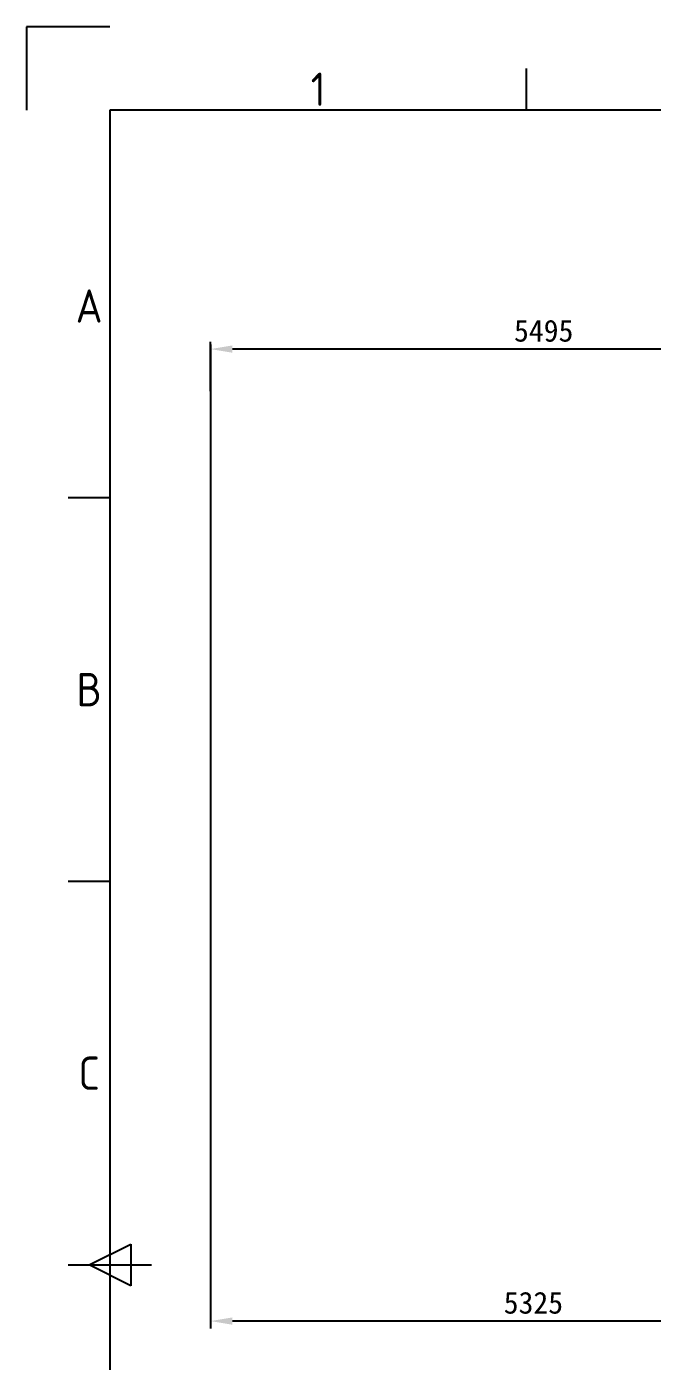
# Model space of a CAD drawing. Extents: x -48968009 to 2588125, y -43922717 to 2.
# Drawn here: x 2522295 to 2527456, y -626946 to -615950 of the extents above; entities that cross this region are included whole.
import ezdxf
from ezdxf.enums import TextEntityAlignment as Align

# ---------------------------------------------------------------- set-up
doc = ezdxf.new("R2010")
doc.units = 0
doc.header["$LTSCALE"] = 1000
doc.header["$MEASUREMENT"] = 0
doc.layers.get('DEFPOINTS').update_dxf_attribs({"linetype": 'CONTINUOUS'})
for name, color, linetype in [('FRAME050', 6, 'CONTINUOUS'), ('FRAME070', 5, 'CONTINUOUS'), ('FRAME200', 8, 'CONTINUOUS'), ('电气', 4, 'CONTINUOUS')]:
    doc.layers.add(name, color=color, linetype=linetype)
doc.styles.add('ISOCP', font='isocp.shx')
doc.dimstyles.new('NORMAL', dxfattribs={"dimscale": 0.2, "dimtxt": 0.18, "dimasz": 0.18, "dimexe": 0.18, "dimexo": 0.0625, "dimgap": 0.09, "dimtad": 0, "dimtih": 1, "dimtoh": 1, "dimdec": 4, "dimzin": 0, "dimdsep": 46, "dimtxsty": 'Standard', "dimcen": 0.09, "dimadec": 0, "dimazin": 0, "dimtfac": 1, "dimtdec": 4, "dimtofl": 0, "dimtmove": 0, "dimatfit": 3, "dimfxl": 1, "dimtolj": 1, "dimtzin": 0, "dimarcsym": 0})

# ---------------------------------------------------------------- blocks, each defined once
blk = doc.blocks.new('*D1915')
at = {"layer": 'DEFPOINTS', "color": 0}
for p in [(2523812, -618606), (2523812, -619016), (2529307, -619016)]:
    blk.add_point(p, dxfattribs=at)
at = {"layer": '电气', "color": 2, "lineweight": -2}
for p, q in [((2523812, -618953), (2523812, -618546)), ((2529307, -618953), (2529307, -618546)), ((2529127, -618606), (2523992, -618606))]:
    blk.add_line(p, q, dxfattribs=at)
at = {"layer": '电气', "color": 2}
for points in [[(2523992, -618576), (2523992, -618636), (2523812, -618606)], [(2529127, -618576), (2529127, -618636), (2529307, -618606)]]:
    blk.add_solid(points, dxfattribs=at)
at = {"layer": '电气', "color": 2, "insert": (2526560, -618456), "char_height": 180, "attachment_point": 5}
blk.add_mtext('\\A1;5495', dxfattribs=at)
blk = doc.blocks.new('*D1916')
at = {"layer": 'DEFPOINTS', "color": 0}
for p in [(2529137, -625678), (2523812, -625741), (2523812, -626615)]:
    blk.add_point(p, dxfattribs=at)
at = {"layer": '电气', "color": 2, "lineweight": -2}
for p, q in [((2523812, -625803), (2523812, -626675)), ((2529137, -625741), (2529137, -626675)), ((2528957, -626615), (2523992, -626615))]:
    blk.add_line(p, q, dxfattribs=at)
at = {"layer": '电气', "color": 2}
for points in [[(2523992, -626585), (2523992, -626645), (2523812, -626615)], [(2528957, -626585), (2528957, -626645), (2529137, -626615)]]:
    blk.add_solid(points, dxfattribs=at)
at = {"layer": '电气', "color": 2, "insert": (2526475, -626465), "char_height": 180, "attachment_point": 5}
blk.add_mtext('\\A1;5325', dxfattribs=at)

msp = doc.modelspace()

# ---------------------------------------------------------------- linework, layer by layer
at = {"layer": 'FRAME050'}
for p, q in [((2526417.4, -616636.6), (2526417.4, -616293.1)), ((2522982.1, -619831.4), (2522638.6, -619831.4)), ((2522982.1, -622991.8), (2522638.6, -622991.8)), ((2522810.4, -626152.3), (2523153.9, -625980.5)), ((2523153.9, -625980.5), (2523153.9, -626324)), ((2522638.6, -626152.3), (2523325.7, -626152.3)), ((2523153.9, -626324), (2522810.4, -626152.3))]:
    msp.add_line(p, q, dxfattribs=at)
at = {"layer": 'FRAME070'}
for p, q in [((2550464.3, -616636.6), (2522982.1, -616636.6)), ((2522982.1, -616636.6), (2522982.1, -635667.9))]:
    msp.add_line(p, q, dxfattribs=at)
at = {"layer": 'FRAME200'}
for p, q in [((2522982.1, -615949.5), (2522295.1, -615949.5)), ((2522295.1, -615949.5), (2522295.1, -616636.6))]:
    msp.add_line(p, q, dxfattribs=at)
at = {"layer": '电气', "color": 33}
msp.add_line((2523812.2, -618568.5), (2523812.2, -626508.5), dxfattribs=at)

# ---------------------------------------------------------------- texts
at = {"layer": 'FRAME050', "style": 'ISOCP'}
for s, p in [('1', (2524699.8, -616464.8)), ('A', (2522810.4, -618251.2)), ('B', (2522810.4, -621411.6)), ('C', (2522810.4, -624572))]:
    msp.add_text(s, height=274.8, dxfattribs=at).set_placement(p, align=Align.MIDDLE)

# ---------------------------------------------------------------- dimensions: what is measured, and where the dimension line sits
at = {"layer": '电气', "color": 33}
for base, p1, p2, picture, middle in [((2523812.2, -618605.9), (2529307.2, -619016), (2523812.2, -619016), '*D1915', (2526559.7, -618455.9)), ((2523812.2, -626615), (2529137.2, -625678.5), (2523812.2, -625741), '*D1916', (2526474.7, -626465))]:
    dim = msp.add_linear_dim(base=base, p1=p1, p2=p2, dimstyle='NORMAL', override={"dimscale": 1000, "dimexe": 0.06, "dimgap": 0.06, "dimtad": 1, "dimtih": 0, "dimdec": 0, "dimclrd": 2, "dimclre": 2, "dimclrt": 2, "dimtdec": 0, "dimtix": 1, "dimtmove": 2, "dimfxl": 250, "dimtfillclr": 2}, dxfattribs=at)
    dim.commit()
    dim.dimension.update_dxf_attribs({"geometry": picture, "text_midpoint": middle})

doc.saveas('drawing.dxf')
